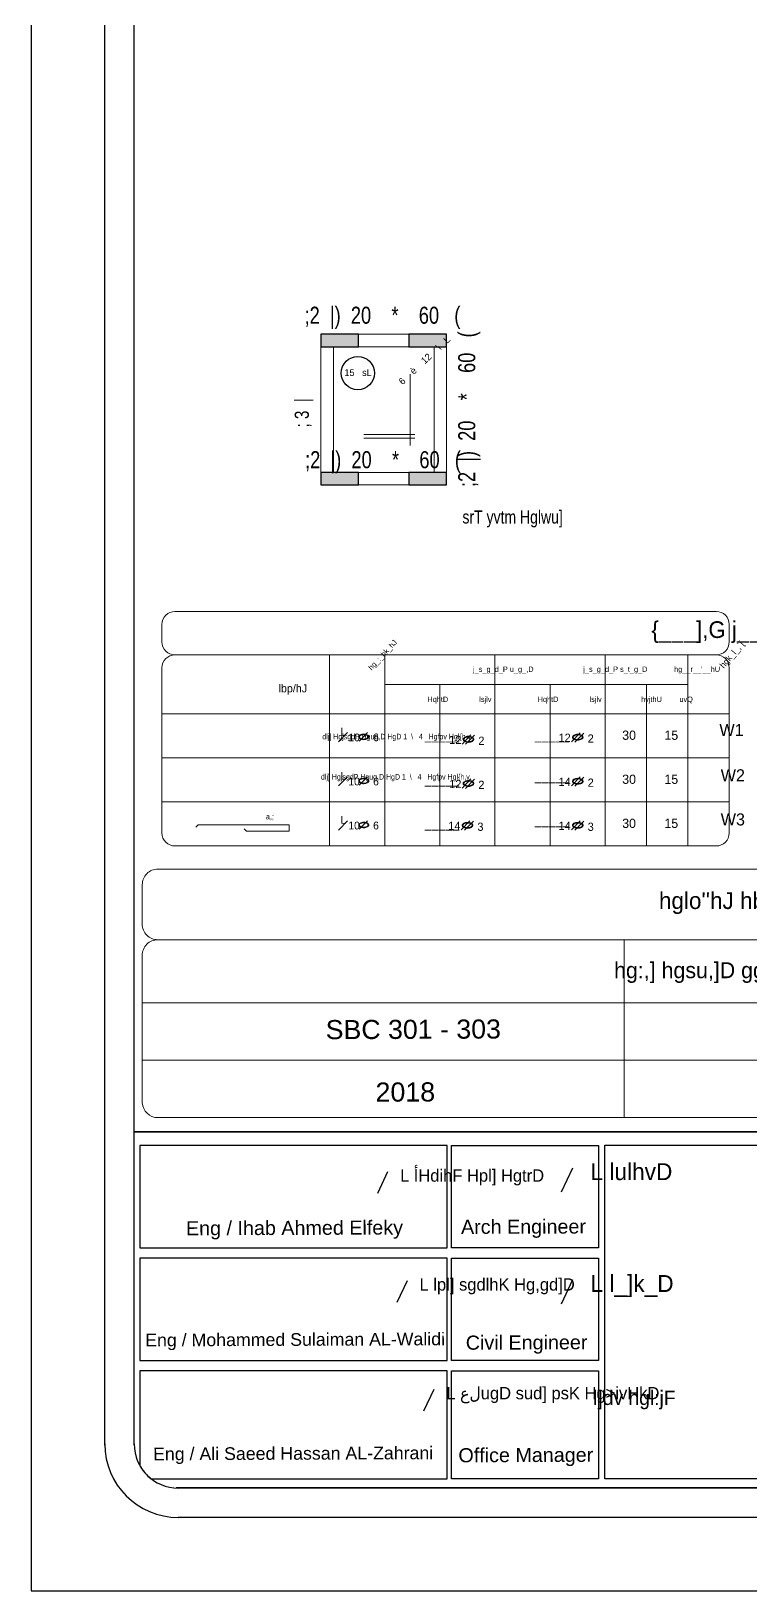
# Model space of a CAD drawing. Header units: inches. Extents: x -1583 to -1389, y -6910 to -6586.
# Drawn here: x -1471.16 to -1453.31, y -6910.18 to -6871.47 of the extents above; entities that cross this region are included whole.
import ezdxf
from ezdxf.enums import TextEntityAlignment as Align

# ---------------------------------------------------------------- set-up
doc = ezdxf.new("R2010")
doc.units = ezdxf.units.IN
doc.header["$MEASUREMENT"] = 0
for name, color, linetype in [('1MUROS', 10, 'Continuous'), ('S-FD-TXT', 151, 'Continuous'), ('xyz', 93, 'Continuous')]:
    doc.layers.add(name, color=color, linetype=linetype)
for name, color, linetype, lineweight in [('beam1434', 120, 'Continuous', 30), ('COLUMNS', 3, 'Continuous', 30), ('G-BORDER-V', 14, 'Continuous', 5), ('st', 41, 'Continuous', 15), ('texet schedule emad taha', 3, 'Continuous', 0), ('wall', 7, 'Continuous', 30)]:
    doc.layers.add(name, color=color, linetype=linetype, lineweight=lineweight)
doc.styles.add('_STYLE', font='xarab.shx', dxfattribs={"height": 0.12})
doc.styles.add('A1', font='xarb.shx')
doc.styles.add('AR', font='XARB.SHX')
doc.styles.add('ARAB-2', font='xarb.shx')
doc.styles.add('ARB', font='xarb.shx')
doc.styles.add('Arch_Text_E', font='arial.ttf', dxfattribs={"height": 0.2})
doc.styles.add('AX', font='xarab.shx', dxfattribs={"height": 0.12})
doc.styles.add('MF1', font='xarb.shx', dxfattribs={"height": 0.22})
doc.styles.add('style2', font='xarb.shx')

# ---------------------------------------------------------------- blocks, each defined once
blk = doc.blocks.new('kalesh')
at = {"layer": 'Defpoints'}
blk.add_lwpolyline([(3940.958, 559.483), (3987.589, 559.483), (3987.589, 592.346), (3940.958, 592.346)], close=True, dxfattribs=at)
at = {"layer": 'wall'}
for p, q in [((3946.343, 565.815, 0.018), (3946.188, 565.487, 0.018)), ((3946.636, 564.169, 0.018), (3946.481, 563.841, 0.018)), ((3947.041, 562.527, 0.018), (3946.886, 562.198, 0.018))]:
    blk.add_line(p, q, dxfattribs=at)
at = {"layer": 'wall', "color": 5}
for p, q in [((3949.133, 565.873), (3948.962, 565.509)), ((3949.133, 564.182), (3948.962, 563.818))]:
    blk.add_line(p, q, dxfattribs=at)
at = {"layer": 'wall', "color": 55, "true_color": 0x999b37}
blk.add_arc((3943.179, 561.703), 0.666, 209.7058, 232.3257, dxfattribs=at)
at = {"layer": 'xyz', "ltscale": 0.2}
for p, q in [((3942.069, 561.687), (3942.069, 590.126)), ((3942.513, 561.691), (3942.513, 590.126)), ((3984.813, 561.037), (3943.179, 561.037)), ((3984.813, 560.593), (3943.179, 560.593))]:
    blk.add_line(p, q, dxfattribs=at)
for points in [[(3985.48, 561.703), (3985.48, 566.419), (3942.513, 566.419)], [(3942.513, 561.691), (3942.513, 566.419), (3983.966, 566.419)], [(3942.772, 561.176), (3947.243, 561.176), (3947.243, 562.81), (3942.6, 562.81), (3942.6, 561.373)], [(3983.966, 561.038), (3943.146, 561.038)], [(3943.179, 561.037), (3984.846, 561.038)]]:
    blk.add_lwpolyline(points, dxfattribs=at)
for points in [[(3947.243, 566.215), (3942.6, 566.215), (3942.6, 564.668), (3947.243, 564.668)], [(3947.308, 566.215), (3949.527, 566.215), (3949.527, 564.668), (3947.308, 564.668)], [(3949.622, 566.218), (3952.085, 566.218), (3952.085, 561.178), (3949.622, 561.178)], [(3947.243, 564.513), (3942.6, 564.513), (3942.6, 562.965), (3947.243, 562.965)], [(3947.308, 564.513), (3949.527, 564.513), (3949.527, 562.965), (3947.308, 562.965)], [(3947.308, 562.81), (3949.527, 562.81), (3949.527, 561.176), (3947.308, 561.176)]]:
    blk.add_lwpolyline(points, close=True, dxfattribs=at)
for radius in [1.11, 0.666]:
    blk.add_arc((3943.179, 561.703), radius, 180, 270, dxfattribs=at)
at = {"layer": '1MUROS', "color": 3, "lineweight": -2, "style": 'Arch_Text_E'}
for s, height, p in [('Eng / Ihab Ahmed Elfeky ', 0.21326, (3943.296, 564.963)), ('Arch Engineer ', 0.21326, (3947.451, 564.984)), ('Eng / Mohammed Sulaiman AL-Walidi ', 0.19193, (3942.68, 563.273)), ('Civil Engineer ', 0.21326, (3947.523, 563.234)), ('Eng / Ali Saeed Hassan AL-Zahrani ', 0.19193, (3942.799, 561.552)), ('Office Manager', 0.21326, (3947.412, 561.532))]:
    blk.add_text(s, height=height, rotation=0.2258, dxfattribs=at).set_placement(p, align=Align.MIDDLE_LEFT)
at = {"layer": 'wall', "style": 'A1'}
for s, p in [('L أHdihF Hpl] HgtrD', (3946.532, 565.667, -0.283)), ('L lpl] sgdlhK Hg,gd]D', (3946.824, 564.021, -0.283)), ('L علugD sud] psK Hg>ivHkD', (3947.229, 562.378, -0.283))]:
    blk.add_text(s, height=0.18671, dxfattribs=at).set_placement(p)
at = {"layer": 'wall', "color": 5, "style": 'A1'}
for s, height, p in [('L lulhvD ', 0.256, (3949.407, 565.691, -0.351)), ('L l_]k_D ', 0.256, (3949.407, 564, -0.351)), ('l]dv hgl:jF ', 0.21762, (3949.447, 562.292, -0.298))]:
    blk.add_text(s, height=height, dxfattribs=at).set_placement(p)
blk = doc.blocks.new('ST-NMBER')
at = {"layer": 'st', "color": 3}
for p, q in [((0.051, 0.225), (-0.121, 0.048)), ((0.119, 0.219), (-0.052, 0.042))]:
    blk.add_line(p, q, dxfattribs=at)
for points in [[(0.002, 0.196, 0.056606), (-0.039, 0.191, 0.070345), (-0.071, 0.178, 0.106153), (-0.095, 0.157, 0.161551), (-0.101, 0.137, 0.161551), (-0.094, 0.117, 0.106153), (-0.07, 0.096, 0.070345), (-0.038, 0.084, 0.056606), (0.004, 0.08, 0.056606), (0.046, 0.086, 0.070345), (0.077, 0.098, 0.106153), (0.101, 0.119, 0.161551), (0.107, 0.14, 0.161551), (0.1, 0.16, 0.106153), (0.076, 0.18, 0.070345), (0.044, 0.192, 0.056606)], [(0.003, 0.184, 0.056606), (-0.036, 0.179, 0.070345), (-0.065, 0.167, 0.106153), (-0.085, 0.149, 0.161551), (-0.089, 0.137, 0.161551), (-0.084, 0.124, 0.106153), (-0.064, 0.107, 0.070345), (-0.035, 0.096, 0.056606), (0.004, 0.093, 0.056606), (0.043, 0.098, 0.070345), (0.071, 0.109, 0.106153), (0.091, 0.127, 0.161551), (0.095, 0.139, 0.161551), (0.091, 0.152, 0.106153), (0.07, 0.169, 0.070345), (0.042, 0.18, 0.056606)]]:
    blk.add_lwpolyline(points, format="xyb", close=True, dxfattribs=at)
at = {"layer": 'st', "color": 6, "style": 'AX', "flags": 4}
for tag, p in [('16', (-0.316, 0.047)), ('5', (0.195, 0.031))]:
    blk.add_attdef(tag, p, '', height=0.16, dxfattribs=at)
blk = doc.blocks.new('SOOFT-ST')
at = {"layer": 'st', "color": 3}
for p, q in [((-0.207, 0.253), (-0.393, 0.062)), ((0.206, 0.253), (0.034, 0.076))]:
    blk.add_line(p, q, dxfattribs=at)
for points in [[(0.127, 0.223, 0.056606), (0.085, 0.218, 0.070345), (0.054, 0.205, 0.106153), (0.03, 0.184, 0.161551), (0.024, 0.164, 0.161551), (0.031, 0.144, 0.106153), (0.055, 0.123, 0.070345), (0.087, 0.111, 0.056606), (0.129, 0.107, 0.056606), (0.171, 0.113, 0.070345), (0.202, 0.125, 0.106153), (0.226, 0.146, 0.161551), (0.232, 0.167, 0.161551), (0.225, 0.187, 0.106153), (0.201, 0.207, 0.070345), (0.169, 0.219, 0.056606)], [(0.127, 0.211, 0.056606), (0.088, 0.206, 0.070345), (0.06, 0.194, 0.106153), (0.04, 0.177, 0.161551), (0.036, 0.164, 0.161551), (0.041, 0.151, 0.106153), (0.061, 0.134, 0.070345), (0.089, 0.123, 0.056606), (0.129, 0.12, 0.056606), (0.168, 0.125, 0.070345), (0.196, 0.136, 0.106153), (0.216, 0.154, 0.161551), (0.22, 0.166, 0.161551), (0.215, 0.179, 0.106153), (0.195, 0.196, 0.070345), (0.166, 0.207, 0.056606)]]:
    blk.add_lwpolyline(points, format="xyb", close=True, dxfattribs=at)
at = {"layer": 'st', "color": 3, "style": 'AX'}
blk.add_text('L', height=0.16, dxfattribs=at).set_placement((-0.351, 0.192))
at = {"layer": 'st', "color": 6, "style": 'AX', "flags": 4}
for tag, p in [('8', (-0.191, 0.074)), ('5', (0.32, 0.074))]:
    blk.add_attdef(tag, p, '', height=0.16, dxfattribs=at)

msp = doc.modelspace()

# ---------------------------------------------------------------- hatches: boundary and pattern name
at = {"layer": 'COLUMNS'}
h = msp.add_hatch(color=1, dxfattribs=at)
h.set_gradient(color1=(0, 255, 0), color2=(0, 77, 0), rotation=45, centered=1, one_color=1, tint=0.15, name='INVCYLINDER')
h.paths.add_polyline_path([(-1463.036, -6878.991), (-1463.972, -6878.991), (-1463.972, -6879.303), (-1463.036, -6879.303)])
h = msp.add_hatch(color=1, dxfattribs=at)
h.set_gradient(color1=(0, 255, 0), color2=(0, 77, 0), rotation=45, centered=1, one_color=1, tint=0.15, name='INVCYLINDER')
h.paths.add_polyline_path([(-1460.852, -6879.303), (-1460.852, -6878.991), (-1461.788, -6878.991), (-1461.788, -6879.303)])
h = msp.add_hatch(color=1, dxfattribs=at)
h.set_gradient(color1=(0, 255, 0), color2=(0, 77, 0), rotation=45, centered=1, one_color=1, tint=0.15, name='INVCYLINDER')
h.paths.add_polyline_path([(-1463.036, -6882.423), (-1463.972, -6882.423), (-1463.972, -6882.735), (-1463.036, -6882.735)])
h = msp.add_hatch(color=1, dxfattribs=at)
h.set_gradient(color1=(0, 255, 0), color2=(0, 77, 0), rotation=45, centered=1, one_color=1, tint=0.15, name='INVCYLINDER')
h.paths.add_polyline_path([(-1460.852, -6882.735), (-1460.852, -6882.423), (-1461.788, -6882.423), (-1461.788, -6882.735)])

# ---------------------------------------------------------------- linework, layer by layer
at = {"layer": 'beam1434', "color": 4, "lineweight": 0}
for p, q in [((-1461.76, -6881.754), (-1461.76, -6879.983)), ((-1461.637, -6881.479), (-1462.909, -6881.479)), ((-1461.637, -6881.572), (-1462.909, -6881.572))]:
    msp.add_line(p, q, dxfattribs=at)
at = {"layer": 'COLUMNS', "color": 3}
for points in [[(-1463.036, -6879.303), (-1463.036, -6878.991), (-1463.972, -6878.991), (-1463.972, -6879.303)], [(-1460.852, -6879.303), (-1460.852, -6878.991), (-1461.788, -6878.991), (-1461.788, -6879.303)], [(-1463.036, -6882.735), (-1463.036, -6882.423), (-1463.972, -6882.423), (-1463.972, -6882.735)], [(-1460.852, -6882.735), (-1460.852, -6882.423), (-1461.788, -6882.423), (-1461.788, -6882.735)]]:
    msp.add_lwpolyline(points, close=True, dxfattribs=at)
at = {"layer": 'G-BORDER-V', "color": 8}
for p, q in [((-1467.913, -6886.194), (-1467.913, -6886.632)), ((-1467.913, -6886.194), (-1467.913, -6886.632)), ((-1467.593, -6885.874), (-1454.162, -6885.874)), ((-1453.843, -6886.18), (-1453.843, -6886.646)), ((-1453.843, -6886.18), (-1453.843, -6886.646)), ((-1467.593, -6886.952), (-1454.162, -6886.952)), ((-1463.756, -6886.952), (-1463.756, -6891.695)), ((-1462.388, -6886.952), (-1462.388, -6891.695)), ((-1459.654, -6886.952), (-1459.654, -6891.695)), ((-1456.919, -6886.952), (-1456.919, -6891.695)), ((-1454.869, -6886.952), (-1454.869, -6891.695)), ((-1467.913, -6887.271), (-1467.913, -6891.376)), ((-1453.843, -6887.257), (-1453.843, -6891.389)), ((-1453.843, -6887.257), (-1453.843, -6891.389)), ((-1462.388, -6887.683), (-1461.021, -6887.683)), ((-1461.021, -6887.683), (-1454.869, -6887.683)), ((-1461.021, -6887.683), (-1461.021, -6891.695)), ((-1458.287, -6887.683), (-1458.287, -6891.695)), ((-1455.894, -6887.683), (-1455.894, -6891.695)), ((-1467.913, -6888.414), (-1463.756, -6888.414)), ((-1463.756, -6888.414), (-1453.843, -6888.414)), ((-1467.913, -6889.507), (-1453.843, -6889.507)), ((-1467.913, -6890.601), (-1453.843, -6890.601)), ((-1467.594, -6891.695), (-1454.162, -6891.695)), ((-1467.594, -6891.695), (-1454.162, -6891.695)), ((-1468.015, -6892.269), (-1451.75, -6892.269)), ((-1468.401, -6893.651), (-1468.401, -6892.655)), ((-1468.015, -6894.021), (-1451.75, -6894.021)), ((-1456.452, -6898.437), (-1456.452, -6894.021)), ((-1468.401, -6898.067), (-1468.401, -6894.391)), ((-1468.401, -6895.587), (-1451.364, -6895.587)), ((-1468.401, -6897.012), (-1451.364, -6897.012)), ((-1468.015, -6898.437), (-1451.75, -6898.437))]:
    msp.add_line(p, q, dxfattribs=at)
for centre, radius, start, end in [((-1467.593, -6886.194), 0.319, 89.9452, 180.0553), ((-1454.162, -6886.194), 0.319, 359.9447, 90.0548), ((-1467.593, -6886.632), 0.319, 179.9447, 270.0548), ((-1454.162, -6886.632), 0.319, 269.9452, 0.0553), ((-1467.593, -6887.271), 0.319, 89.9452, 180.0553), ((-1454.162, -6887.271), 0.319, 359.9447, 90.0548), ((-1467.593, -6891.375), 0.319, 179.9447, 270.0548), ((-1454.162, -6891.375), 0.319, 269.9452, 0.0553), ((-1468.014, -6892.656), 0.387, 89.9452, 180.0553), ((-1468.015, -6893.634), 0.387, 179.9447, 270.0548), ((-1468.015, -6894.408), 0.387, 89.9452, 180.0553), ((-1468.015, -6898.05), 0.387, 182.5073, 270.0548)]:
    msp.add_arc(centre, radius, start, end, dxfattribs=at)
at = {"layer": 'S-FD-TXT'}
msp.add_circle((-1463.055, -6879.958, 0), 0.413, dxfattribs=at)
at = {"layer": 'wall', "color": 7, "lineweight": 0}
for p, q in [((-1463.972, -6882.735), (-1463.972, -6878.991)), ((-1463.972, -6878.991), (-1460.852, -6878.991)), ((-1460.852, -6882.735), (-1460.852, -6878.991)), ((-1463.66, -6882.423), (-1463.66, -6879.303)), ((-1463.66, -6879.303), (-1461.164, -6879.303)), ((-1461.164, -6882.423), (-1461.164, -6879.303)), ((-1460.852, -6882.735), (-1463.972, -6882.735)), ((-1461.164, -6882.423), (-1463.66, -6882.423))]:
    msp.add_line(p, q, dxfattribs=at)
at = {"layer": 'wall', "color": 30, "lineweight": 9, "true_color": 0xf26722}
msp.add_lwpolyline([(-1465.872, -6891.271), (-1465.815, -6891.327), (-1464.755, -6891.327), (-1464.755, -6891.167), (-1467.015, -6891.167), (-1467.072, -6891.224)], dxfattribs=at)

# ---------------------------------------------------------------- block references
at = {"xscale": 1.641842369206237, "yscale": 1.641842369206237, "zscale": 1.641842369206237}
msp.add_blockref('kalesh', (-7941.588, -7828.763), dxfattribs=at)
at = {"color": 0}
ref = msp.add_blockref('SOOFT-ST', (-1463.061, -6889.185), dxfattribs=dict(at, xscale=1.20317729108212, yscale=1.20317729108212, zscale=1.20317729108212))
ref.add_attrib('8', '10', (-1463.291, -6889.096), dxfattribs={"layer": 'st', "color": 7, "height": 0.1925, "style": 'AX', "flags": 4})
ref.add_attrib('5', '6', (-1462.676, -6889.096), dxfattribs={"layer": 'st', "color": 7, "height": 0.193, "style": 'AX', "flags": 4})
ref = msp.add_blockref('ST-NMBER', (-1460.314, -6889.225), dxfattribs=dict(at, xscale=1.274463734683593, yscale=1.274463734683593, zscale=1.274463734683593))
ref.add_attrib('16', '12', (-1460.788, -6889.165), dxfattribs={"layer": 'st', "color": 7, "height": 0.2039, "style": 'AX', "flags": 4})
ref.add_attrib('5', '2', (-1460.065, -6889.185), dxfattribs={"layer": 'st', "color": 7, "height": 0.204, "style": 'AX', "flags": 4})
ref = msp.add_blockref('ST-NMBER', (-1457.604, -6889.171), dxfattribs=dict(at, xscale=1.274463734683593, yscale=1.274463734683593, zscale=1.274463734683593))
ref.add_attrib('16', '12', (-1458.078, -6889.111), dxfattribs={"layer": 'st', "color": 7, "height": 0.2039, "style": 'AX', "flags": 4})
ref.add_attrib('5', '2', (-1457.355, -6889.131), dxfattribs={"layer": 'st', "color": 7, "height": 0.204, "style": 'AX', "flags": 4})
ref = msp.add_blockref('SOOFT-ST', (-1463.061, -6890.279), dxfattribs=dict(at, xscale=1.20317729108212, yscale=1.20317729108212, zscale=1.20317729108212))
ref.add_attrib('8', '10', (-1463.291, -6890.19), dxfattribs={"layer": 'st', "color": 7, "height": 0.1925, "style": 'AX', "flags": 4})
ref.add_attrib('5', '6', (-1462.676, -6890.19), dxfattribs={"layer": 'st', "color": 7, "height": 0.193, "style": 'AX', "flags": 4})
ref = msp.add_blockref('ST-NMBER', (-1460.314, -6890.319), dxfattribs=dict(at, xscale=1.274463734683593, yscale=1.274463734683593, zscale=1.274463734683593))
ref.add_attrib('16', '12', (-1460.788, -6890.258), dxfattribs={"layer": 'st', "color": 7, "height": 0.2039, "style": 'AX', "flags": 4})
ref.add_attrib('5', '2', (-1460.065, -6890.279), dxfattribs={"layer": 'st', "color": 7, "height": 0.204, "style": 'AX', "flags": 4})
ref = msp.add_blockref('ST-NMBER', (-1457.604, -6890.265), dxfattribs=dict(at, xscale=1.274463734683593, yscale=1.274463734683593, zscale=1.274463734683593))
ref.add_attrib('16', '14', (-1458.078, -6890.205), dxfattribs={"layer": 'st', "color": 7, "height": 0.2039, "style": 'AX', "flags": 4})
ref.add_attrib('5', '2', (-1457.355, -6890.225), dxfattribs={"layer": 'st', "color": 7, "height": 0.204, "style": 'AX', "flags": 4})
ref = msp.add_blockref('SOOFT-ST', (-1463.061, -6891.373), dxfattribs=dict(at, xscale=1.20317729108212, yscale=1.20317729108212, zscale=1.20317729108212))
ref.add_attrib('8', '10', (-1463.291, -6891.284), dxfattribs={"layer": 'st', "color": 7, "height": 0.1925, "style": 'AX', "flags": 4})
ref.add_attrib('5', '6', (-1462.676, -6891.284), dxfattribs={"layer": 'st', "color": 7, "height": 0.193, "style": 'AX', "flags": 4})
ref = msp.add_blockref('ST-NMBER', (-1460.339, -6891.359), dxfattribs=dict(at, xscale=1.274463734683593, yscale=1.274463734683593, zscale=1.274463734683593))
ref.add_attrib('16', '14', (-1460.813, -6891.298), dxfattribs={"layer": 'st', "color": 7, "height": 0.2039, "style": 'AX', "flags": 4})
ref.add_attrib('5', '3', (-1460.089, -6891.319), dxfattribs={"layer": 'st', "color": 7, "height": 0.204, "style": 'AX', "flags": 4})
ref = msp.add_blockref('ST-NMBER', (-1457.604, -6891.359), dxfattribs=dict(at, xscale=1.274463734683593, yscale=1.274463734683593, zscale=1.274463734683593))
ref.add_attrib('16', '14', (-1458.078, -6891.298), dxfattribs={"layer": 'st', "color": 7, "height": 0.2039, "style": 'AX', "flags": 4})
ref.add_attrib('5', '3', (-1457.355, -6891.319), dxfattribs={"layer": 'st', "color": 7, "height": 0.204, "style": 'AX', "flags": 4})

# ---------------------------------------------------------------- texts
at = {"color": 0, "style": '_STYLE', "width": 0.8}
for p in [(-1462.444, -6878.734), (-1462.43, -6882.319)]:
    msp.add_text(';2  |)  20    *    60   (', height=0.42302, dxfattribs=at).set_placement(p, align=Align.CENTER)
for s, height, p in [(';2  |)  20    *    60   (', 0.42302, (-1460.142, -6880.856)), ('; 3  |', 0.3525, (-1464.269, -6880.946))]:
    msp.add_text(s, height=height, rotation=90, dxfattribs=at).set_placement(p, align=Align.CENTER)
at = {"color": 0, "style": 'AX'}
for s, height, rotation, p in [('hg_:_hk_hJ ', 0.1322, 46.9184, (-1462.715, -6887.343)), ('hgk_l_,`[', 0.1558, 49.7379, (-1453.976, -6887.299))]:
    msp.add_text(s, height=height, rotation=rotation, dxfattribs=at).set_placement(p)
for s, height, p in [('j_s_g_d_P u_g_,D ', 0.1322, (-1460.198, -6887.374)), ('j_s_g_d_P s_t_g_D ', 0.1322, (-1457.464, -6887.374)), ("hg__r__'__hU ", 0.1322, (-1455.211, -6887.374)), ('lbp/hJ', 0.1983, (-1465.02, -6887.882)), ('HqhtD', 0.1322, (-1461.331, -6888.12)), ('lsjlv', 0.1322, (-1460.044, -6888.12)), ('HqhtD', 0.1322, (-1458.596, -6888.12)), ('lsjlv', 0.1322, (-1457.309, -6888.12)), ('hvjthU ', 0.1322, (-1456.03, -6888.12)), ('uvQ ', 0.1322, (-1455.079, -6888.12)), ('30', 0.2291, (-1456.497, -6889.06, -0.191)), ('15', 0.2291, (-1455.45, -6889.06, -0.191)), ('W1', 0.2996, (-1454.087, -6888.967)), ('_____', 0.2291, (-1461.396, -6889.06, -0.191)), ('_____', 0.2291, (-1458.662, -6889.06, -0.191)), ('_____', 0.2291, (-1458.662, -6890.07, -0.191)), ('30', 0.2291, (-1456.497, -6890.153, -0.191)), ('15', 0.2291, (-1455.45, -6890.153, -0.191)), ('W2', 0.2996, (-1454.054, -6890.091)), ('_____', 0.2291, (-1461.396, -6890.153, -0.191)), ('W3', 0.2996, (-1454.054, -6891.185)), ('_____', 0.2291, (-1458.662, -6891.164, -0.191)), ('30', 0.2291, (-1456.497, -6891.247, -0.191)), ('15', 0.2291, (-1455.45, -6891.247, -0.191)), ('_____', 0.2291, (-1461.396, -6891.247, -0.191))]:
    msp.add_text(s, height=height, dxfattribs=at).set_placement(p)
at = {"color": 0, "style": 'AR', "width": 0.75}
for s, height, p in [('dlj] HgjsgdP Hgug,D HgD 1  \\   4   Hgfpv Hgl{h,v', 0.13861, (-1463.936, -6889.048)), ('dlj] HgjsgdP Hgug,D HgD 1  \\   4   Hgfpv Hgl{h,v', 0.13861, (-1463.969, -6890.048)), ('a,;', 0.1386, (-1465.332, -6891.034))]:
    msp.add_text(s, height=height, dxfattribs=at).set_placement(p)
at = {"layer": '1MUROS', "lineweight": -2, "style": 'Arch_Text_E'}
for s, height, p in [('SBC 301 - 303', 0.47428, (-1463.852, -6896.253)), ('2018', 0.4758, (-1462.616, -6897.803))]:
    msp.add_text(s, height=height, rotation=0.2258, dxfattribs=at).set_placement(p, align=Align.MIDDLE_LEFT)
at = {"layer": 'S-FD-TXT', "style": 'MF1'}
msp.add_text('6    è    12    \\   L', height=0.1693, rotation=42.9197, dxfattribs=at).set_placement((-1461.945, -6880.261, 0))
at = {"layer": 'S-FD-TXT', "style": 'ARB'}
msp.add_text('15   sL', height=0.1683, dxfattribs=at).set_placement((-1463.049, -6879.948, 0), align=Align.MIDDLE)
at = {"layer": 'texet schedule emad taha', "color": 0, "lineweight": 13, "style": 'ARAB-2', "width": 0.8}
msp.add_text('srT yvtm Hglwu]', height=0.32471, dxfattribs=at).set_placement((-1460.46, -6883.692))
at = {"layer": 'wall', "color": 5, "style": 'style2'}
msp.add_text('{___],G j__s__g__d__P hBuwhF', height=0.41322, dxfattribs=at).set_placement((-1455.773, -6886.532))
at = {"layer": 'wall', "color": 7, "style": 'style2'}
for s, height, p in [("hglo''hJ hbkahzdm ", 0.41699, (-1455.586, -6893.259)), ('hg:,] hgsu,]D gglkahJ hgovshkdm ', 0.39614, (-1456.699, -6894.976))]:
    msp.add_text(s, height=height, dxfattribs=at).set_placement(p)

doc.saveas('drawing.dxf')
